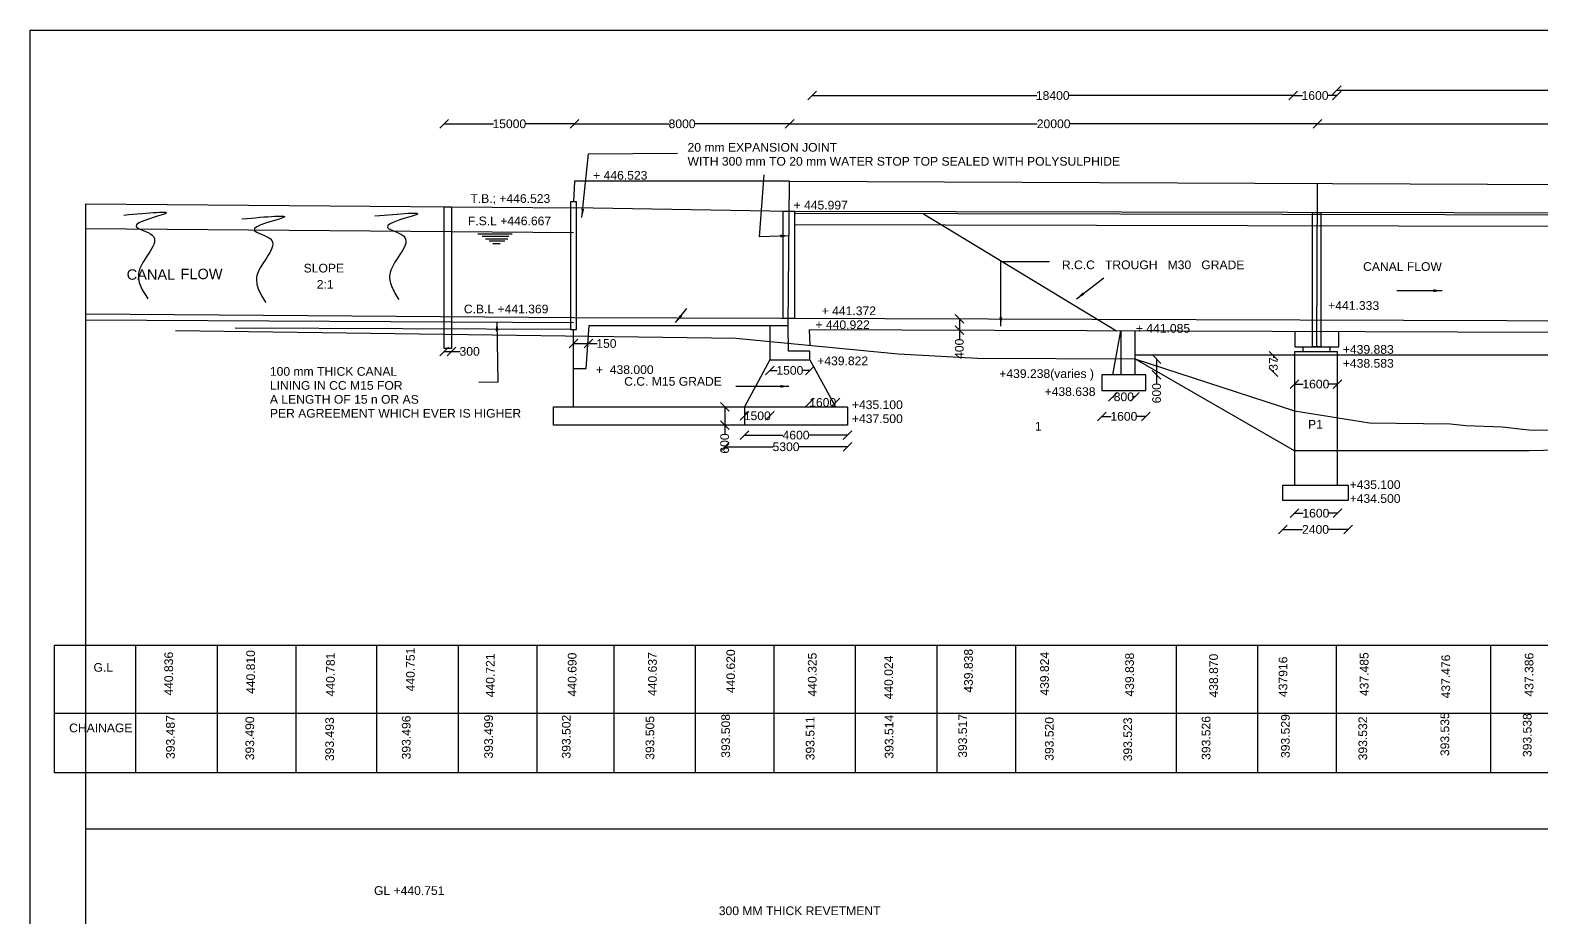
# Model space of a CAD drawing. Header units: millimetres. Extents: x 13075 to 24879, y 21418 to 27290.
# Drawn here: x 13075 to 16558, y 25245 to 27290 of the extents above; entities that cross this region are included whole.
import ezdxf

# ---------------------------------------------------------------- set-up
doc = ezdxf.new("R2010")
doc.units = ezdxf.units.MM
doc.header["$MEASUREMENT"] = 0
doc.header["$PDMODE"] = 32
doc.header["$PDSIZE"] = 46
for name, color, linetype in [('DIMENSIONS', 7, 'Continuous'), ('DRAWING', 7, 'Continuous'), ('TEXT', 7, 'Continuous')]:
    doc.layers.add(name, color=color, linetype=linetype)
doc.styles.get("Standard").update_dxf_attribs({"font": 'arial.ttf', "height": 20})
doc.dimstyles.get("Standard").update_dxf_attribs({"dimtxt": 20, "dimasz": 20, "dimexe": 0.18, "dimexo": 0.0625, "dimgap": 0.09, "dimtad": 0, "dimdec": 0, "dimzin": 0, "dimdsep": 46, "dimtxsty": 'Standard', "dimblk": 'OBLIQUE', "dimcen": 0.09, "dimse1": 1, "dimse2": 1, "dimadec": 0, "dimazin": 0, "dimtfac": 1, "dimtdec": 0, "dimtofl": 0, "dimtmove": 0, "dimatfit": 3, "dimfxl": 1, "dimtolj": 1, "dimtzin": 0, "dimarcsym": 0})

# ---------------------------------------------------------------- blocks, each defined once
blk = doc.blocks.new('_Oblique')
at = {"color": 0, "linetype": 'ByBlock', "lineweight": -2}
blk.add_line((-0.5, -0.5), (0.5, 0.5), dxfattribs=at)
blk = doc.blocks.new('*D4')
at = {"layer": 'Defpoints', "color": 0, "transparency": 16777216}
for p in [(14328.7, 27074.3), (14328.7, 26942), (14028.4, 26883.5)]:
    blk.add_point(p, dxfattribs=at)
at = {"layer": 'DIMENSIONS', "color": 0, "lineweight": -2, "transparency": 16777216}
for p, q in [((14028.4, 27074.3), (14141.8, 27074.3)), ((14328.7, 27074.3), (14215.3, 27074.3))]:
    blk.add_line(p, q, dxfattribs=at)
at = {"layer": 'DIMENSIONS', "color": 0, "lineweight": -2, "transparency": 16777216, "xscale": 20, "yscale": 20, "zscale": 20, "rotation": 180}
blk.add_blockref('_Oblique', (14028.4, 27074.3), dxfattribs=at)
at = {"layer": 'DIMENSIONS', "color": 0, "lineweight": -2, "transparency": 16777216, "xscale": 20, "yscale": 20, "zscale": 20}
blk.add_blockref('_Oblique', (14328.7, 27074.3), dxfattribs=at)
at = {"layer": 'DIMENSIONS', "color": 0, "transparency": 16777216, "insert": (14178.5, 27074.3), "char_height": 20, "attachment_point": 5}
blk.add_mtext('\\A1;15000', dxfattribs=at)
blk = doc.blocks.new('*D5')
at = {"layer": 'Defpoints', "color": 0, "transparency": 16777216}
for p in [(14824.5, 27074.3), (14328.7, 26942), (14824.5, 26936.8)]:
    blk.add_point(p, dxfattribs=at)
at = {"layer": 'DIMENSIONS', "color": 0, "lineweight": -2, "transparency": 16777216}
for p, q in [((14328.7, 27074.3), (14546.7, 27074.3)), ((14824.5, 27074.3), (14606.5, 27074.3))]:
    blk.add_line(p, q, dxfattribs=at)
at = {"layer": 'DIMENSIONS', "color": 0, "lineweight": -2, "transparency": 16777216, "xscale": 20, "yscale": 20, "zscale": 20, "rotation": 180}
blk.add_blockref('_Oblique', (14328.7, 27074.3), dxfattribs=at)
at = {"layer": 'DIMENSIONS', "color": 0, "lineweight": -2, "transparency": 16777216, "xscale": 20, "yscale": 20, "zscale": 20}
blk.add_blockref('_Oblique', (14824.5, 27074.3), dxfattribs=at)
at = {"layer": 'DIMENSIONS', "color": 0, "transparency": 16777216, "insert": (14576.6, 27074.3), "char_height": 20, "attachment_point": 5}
blk.add_mtext('\\A1;8000', dxfattribs=at)
blk = doc.blocks.new('*D6')
at = {"layer": 'Defpoints', "color": 0, "transparency": 16777216}
for p in [(16041, 27074.3), (14824.5, 26942), (16041, 26942)]:
    blk.add_point(p, dxfattribs=at)
at = {"layer": 'DIMENSIONS', "color": 0, "lineweight": -2, "transparency": 16777216}
for p, q in [((14824.5, 27074.3), (15394.9, 27074.3)), ((16041, 27074.3), (15470.6, 27074.3))]:
    blk.add_line(p, q, dxfattribs=at)
at = {"layer": 'DIMENSIONS', "color": 0, "lineweight": -2, "transparency": 16777216, "xscale": 20, "yscale": 20, "zscale": 20, "rotation": 180}
blk.add_blockref('_Oblique', (14824.5, 27074.3), dxfattribs=at)
at = {"layer": 'DIMENSIONS', "color": 0, "lineweight": -2, "transparency": 16777216, "xscale": 20, "yscale": 20, "zscale": 20}
blk.add_blockref('_Oblique', (16041, 27074.3), dxfattribs=at)
at = {"layer": 'DIMENSIONS', "color": 0, "transparency": 16777216, "insert": (15432.8, 27074.3), "char_height": 20, "attachment_point": 5}
blk.add_mtext('\\A1;20000', dxfattribs=at)
blk = doc.blocks.new('*D7')
at = {"layer": 'Defpoints', "color": 0, "transparency": 16777216}
for p in [(17265.1, 27074.3), (16041, 26942), (17265.1, 26931.6)]:
    blk.add_point(p, dxfattribs=at)
at = {"layer": 'DIMENSIONS', "color": 0, "lineweight": -2, "transparency": 16777216}
for p, q in [((16041, 27074.3), (16615.2, 27074.3)), ((17265.1, 27074.3), (16690.9, 27074.3))]:
    blk.add_line(p, q, dxfattribs=at)
at = {"layer": 'DIMENSIONS', "color": 0, "lineweight": -2, "transparency": 16777216, "xscale": 20, "yscale": 20, "zscale": 20, "rotation": 180}
blk.add_blockref('_Oblique', (16041, 27074.3), dxfattribs=at)
at = {"layer": 'DIMENSIONS', "color": 0, "lineweight": -2, "transparency": 16777216, "xscale": 20, "yscale": 20, "zscale": 20}
blk.add_blockref('_Oblique', (17265.1, 27074.3), dxfattribs=at)
at = {"layer": 'DIMENSIONS', "color": 0, "transparency": 16777216, "insert": (16653, 27074.3), "char_height": 20, "attachment_point": 5}
blk.add_mtext('\\A1;20000', dxfattribs=at)
blk = doc.blocks.new('*D12')
at = {"layer": 'Defpoints', "color": 0, "transparency": 16777216}
for p in [(14876.6, 27151.2), (15984.8, 27139.5), (15984.8, 27130.9)]:
    blk.add_point(p, dxfattribs=at)
at = {"layer": 'DIMENSIONS', "color": 0, "lineweight": -2, "transparency": 16777216}
for p, q in [((14876.6, 27139.5), (15394, 27139.5)), ((15984.8, 27139.5), (15467.5, 27139.5))]:
    blk.add_line(p, q, dxfattribs=at)
at = {"layer": 'DIMENSIONS', "color": 0, "lineweight": -2, "transparency": 16777216, "xscale": 20, "yscale": 20, "zscale": 20, "rotation": 180}
blk.add_blockref('_Oblique', (14876.6, 27139.5), dxfattribs=at)
at = {"layer": 'DIMENSIONS', "color": 0, "lineweight": -2, "transparency": 16777216, "xscale": 20, "yscale": 20, "zscale": 20}
blk.add_blockref('_Oblique', (15984.8, 27139.5), dxfattribs=at)
at = {"layer": 'DIMENSIONS', "color": 0, "transparency": 16777216, "insert": (15430.7, 27139.5), "char_height": 20, "attachment_point": 5}
blk.add_mtext('\\A1;18400', dxfattribs=at)
blk = doc.blocks.new('*D13')
at = {"layer": 'Defpoints', "color": 0, "transparency": 16777216}
for p in [(15984.8, 27139.5), (16085.4, 27139.5), (16085.4, 27139.5)]:
    blk.add_point(p, dxfattribs=at)
at = {"layer": 'DIMENSIONS', "color": 0, "lineweight": -2, "transparency": 16777216}
for p, q in [((15984.8, 27139.5), (16006.1, 27139.5)), ((16085.4, 27139.5), (16064.1, 27139.5))]:
    blk.add_line(p, q, dxfattribs=at)
at = {"layer": 'DIMENSIONS', "color": 0, "lineweight": -2, "transparency": 16777216, "xscale": 20, "yscale": 20, "zscale": 20, "rotation": 180}
blk.add_blockref('_Oblique', (15984.8, 27139.5), dxfattribs=at)
at = {"layer": 'DIMENSIONS', "color": 0, "lineweight": -2, "transparency": 16777216, "xscale": 20, "yscale": 20, "zscale": 20}
blk.add_blockref('_Oblique', (16085.4, 27139.5), dxfattribs=at)
at = {"layer": 'DIMENSIONS', "color": 0, "transparency": 16777216, "insert": (16035.1, 27139.5), "char_height": 20, "attachment_point": 5}
blk.add_mtext('\\A1;1600', dxfattribs=at)
blk = doc.blocks.new('*D14')
at = {"layer": 'Defpoints', "color": 0, "transparency": 16777216}
for p in [(16085.4, 27139.5), (17212.8, 27152.2), (17212.8, 27151)]:
    blk.add_point(p, dxfattribs=at)
at = {"layer": 'DIMENSIONS', "color": 0, "lineweight": -2, "transparency": 16777216}
for p, q in [((16085.4, 27152.2), (16612.4, 27152.2)), ((17212.8, 27152.2), (16685.9, 27152.2))]:
    blk.add_line(p, q, dxfattribs=at)
at = {"layer": 'DIMENSIONS', "color": 0, "lineweight": -2, "transparency": 16777216, "xscale": 20, "yscale": 20, "zscale": 20, "rotation": 180}
blk.add_blockref('_Oblique', (16085.4, 27152.2), dxfattribs=at)
at = {"layer": 'DIMENSIONS', "color": 0, "lineweight": -2, "transparency": 16777216, "xscale": 20, "yscale": 20, "zscale": 20}
blk.add_blockref('_Oblique', (17212.8, 27152.2), dxfattribs=at)
at = {"layer": 'DIMENSIONS', "color": 0, "transparency": 16777216, "insert": (16649.1, 27152.2), "char_height": 20, "attachment_point": 5}
blk.add_mtext('\\A1;18400', dxfattribs=at)
blk = doc.blocks.new('*D19')
at = {"layer": 'Defpoints', "color": 0, "transparency": 16777216}
for p in [(14028.4, 26556.6), (14045, 26556.6), (14045, 26550)]:
    blk.add_point(p, dxfattribs=at)
at = {"layer": 'DIMENSIONS', "color": 0, "lineweight": -2, "transparency": 16777216}
for p, q in [((14028.4, 26550), (14045, 26550)), ((14045, 26550), (14065, 26550))]:
    blk.add_line(p, q, dxfattribs=at)
at = {"layer": 'DIMENSIONS', "color": 0, "lineweight": -2, "transparency": 16777216, "xscale": 20, "yscale": 20, "zscale": 20, "rotation": 180}
blk.add_blockref('_Oblique', (14028.4, 26550), dxfattribs=at)
at = {"layer": 'DIMENSIONS', "color": 0, "lineweight": -2, "transparency": 16777216, "xscale": 20, "yscale": 20, "zscale": 20}
blk.add_blockref('_Oblique', (14045, 26550), dxfattribs=at)
at = {"layer": 'DIMENSIONS', "color": 0, "transparency": 16777216, "insert": (14087.1, 26550), "char_height": 20, "attachment_point": 5}
blk.add_mtext('\\A1;300', dxfattribs=at)
blk = doc.blocks.new('*D20')
at = {"layer": 'Defpoints', "color": 0, "transparency": 16777216}
for p in [(14326.1, 26586), (14361.1, 26585.5), (14361.1, 26568.2)]:
    blk.add_point(p, dxfattribs=at)
at = {"layer": 'DIMENSIONS', "color": 0, "lineweight": -2, "transparency": 16777216}
for p, q in [((14326.1, 26568.2), (14361.1, 26568.2)), ((14361.1, 26568.2), (14381.1, 26568.2))]:
    blk.add_line(p, q, dxfattribs=at)
at = {"layer": 'DIMENSIONS', "color": 0, "lineweight": -2, "transparency": 16777216, "xscale": 20, "yscale": 20, "zscale": 20, "rotation": 180}
blk.add_blockref('_Oblique', (14326.1, 26568.2), dxfattribs=at)
at = {"layer": 'DIMENSIONS', "color": 0, "lineweight": -2, "transparency": 16777216, "xscale": 20, "yscale": 20, "zscale": 20}
blk.add_blockref('_Oblique', (14361.1, 26568.2), dxfattribs=at)
at = {"layer": 'DIMENSIONS', "color": 0, "transparency": 16777216, "insert": (14402.3, 26568.2), "char_height": 20, "attachment_point": 5}
blk.add_mtext('\\A1;150', dxfattribs=at)
blk = doc.blocks.new('*D21')
at = {"layer": 'Defpoints', "color": 0, "transparency": 16777216}
for p in [(14779, 26530.7), (14870.8, 26530.7), (14870.8, 26506.2)]:
    blk.add_point(p, dxfattribs=at)
at = {"layer": 'DIMENSIONS', "color": 0, "lineweight": -2, "transparency": 16777216}
for p, q in [((14779, 26506.2), (14796, 26506.2)), ((14870.8, 26506.2), (14853.9, 26506.2))]:
    blk.add_line(p, q, dxfattribs=at)
at = {"layer": 'DIMENSIONS', "color": 0, "lineweight": -2, "transparency": 16777216, "xscale": 20, "yscale": 20, "zscale": 20, "rotation": 180}
blk.add_blockref('_Oblique', (14779, 26506.2), dxfattribs=at)
at = {"layer": 'DIMENSIONS', "color": 0, "lineweight": -2, "transparency": 16777216, "xscale": 20, "yscale": 20, "zscale": 20}
blk.add_blockref('_Oblique', (14870.8, 26506.2), dxfattribs=at)
at = {"layer": 'DIMENSIONS', "color": 0, "transparency": 16777216, "insert": (14824.9, 26506.2), "char_height": 20, "attachment_point": 5}
blk.add_mtext('\\A1;1500', dxfattribs=at)
blk = doc.blocks.new('*D22')
at = {"layer": 'Defpoints', "color": 0, "transparency": 16777216}
for p in [(14720.7, 26422.6), (14674.8, 26380.1), (14720.7, 26380.1)]:
    blk.add_point(p, dxfattribs=at)
at = {"layer": 'DIMENSIONS', "color": 0, "lineweight": -2, "transparency": 16777216}
for p, q in [((14674.8, 26422.6), (14674.8, 26380.1)), ((14674.8, 26380.1), (14674.8, 26360.1))]:
    blk.add_line(p, q, dxfattribs=at)
at = {"layer": 'DIMENSIONS', "color": 0, "lineweight": -2, "transparency": 16777216, "xscale": 20, "yscale": 20, "zscale": 20}
for p, rotation in [((14674.8, 26422.6), 90), ((14674.8, 26380.1), 270)]:
    blk.add_blockref('_Oblique', p, dxfattribs=dict(at, rotation=rotation))
at = {"layer": 'DIMENSIONS', "color": 0, "transparency": 16777216, "insert": (14674.8, 26337.9), "char_height": 20, "attachment_point": 5, "rotation": 90}
blk.add_mtext('\\A1;600', dxfattribs=at)
blk = doc.blocks.new('*D23')
at = {"layer": 'Defpoints', "color": 0, "transparency": 16777216}
for p in [(14779, 26530.7), (14720.7, 26422.6), (14779, 26401.6)]:
    blk.add_point(p, dxfattribs=at)
at = {"layer": 'DIMENSIONS', "color": 0, "lineweight": -2, "transparency": 16777216}
for p, q in [((14720.7, 26401.6), (14720.9, 26401.6)), ((14779, 26401.6), (14778.8, 26401.6))]:
    blk.add_line(p, q, dxfattribs=at)
at = {"layer": 'DIMENSIONS', "color": 0, "lineweight": -2, "transparency": 16777216, "xscale": 20, "yscale": 20, "zscale": 20, "rotation": 180}
blk.add_blockref('_Oblique', (14720.7, 26401.6), dxfattribs=at)
at = {"layer": 'DIMENSIONS', "color": 0, "lineweight": -2, "transparency": 16777216, "xscale": 20, "yscale": 20, "zscale": 20}
blk.add_blockref('_Oblique', (14779, 26401.6), dxfattribs=at)
at = {"layer": 'DIMENSIONS', "color": 0, "transparency": 16777216, "insert": (14749.9, 26401.6), "char_height": 20, "attachment_point": 5}
blk.add_mtext('\\A1;1500', dxfattribs=at)
blk = doc.blocks.new('*D24')
at = {"layer": 'Defpoints', "color": 0, "transparency": 16777216}
for p in [(14870.8, 26530.7), (14870.8, 26432.4), (14930.4, 26422.6)]:
    blk.add_point(p, dxfattribs=at)
at = {"layer": 'DIMENSIONS', "color": 0, "lineweight": -2, "transparency": 16777216}
for p, q in [((14870.8, 26432.4), (14871.6, 26432.4)), ((14930.4, 26432.4), (14929.6, 26432.4))]:
    blk.add_line(p, q, dxfattribs=at)
at = {"layer": 'DIMENSIONS', "color": 0, "lineweight": -2, "transparency": 16777216, "xscale": 20, "yscale": 20, "zscale": 20, "rotation": 180}
blk.add_blockref('_Oblique', (14870.8, 26432.4), dxfattribs=at)
at = {"layer": 'DIMENSIONS', "color": 0, "lineweight": -2, "transparency": 16777216, "xscale": 20, "yscale": 20, "zscale": 20}
blk.add_blockref('_Oblique', (14930.4, 26432.4), dxfattribs=at)
at = {"layer": 'DIMENSIONS', "color": 0, "transparency": 16777216, "insert": (14900.6, 26432.4), "char_height": 20, "attachment_point": 5}
blk.add_mtext('\\A1;1600', dxfattribs=at)
blk = doc.blocks.new('*D25')
at = {"layer": 'Defpoints', "color": 0, "transparency": 16777216}
for p in [(14720.7, 26380.1), (14957.7, 26380.1), (14957.7, 26357.2)]:
    blk.add_point(p, dxfattribs=at)
at = {"layer": 'DIMENSIONS', "color": 0, "lineweight": -2, "transparency": 16777216}
for p, q in [((14720.7, 26357.2), (14808.9, 26357.2)), ((14957.7, 26357.2), (14869.5, 26357.2))]:
    blk.add_line(p, q, dxfattribs=at)
at = {"layer": 'DIMENSIONS', "color": 0, "lineweight": -2, "transparency": 16777216, "xscale": 20, "yscale": 20, "zscale": 20, "rotation": 180}
blk.add_blockref('_Oblique', (14720.7, 26357.2), dxfattribs=at)
at = {"layer": 'DIMENSIONS', "color": 0, "lineweight": -2, "transparency": 16777216, "xscale": 20, "yscale": 20, "zscale": 20}
blk.add_blockref('_Oblique', (14957.7, 26357.2), dxfattribs=at)
at = {"layer": 'DIMENSIONS', "color": 0, "transparency": 16777216, "insert": (14839.2, 26357.2), "char_height": 20, "attachment_point": 5}
blk.add_mtext('\\A1;4600', dxfattribs=at)
blk = doc.blocks.new('*D26')
at = {"layer": 'Defpoints', "color": 0, "transparency": 16777216}
for p in [(14674.8, 26380.1), (14957.7, 26380.1), (14957.7, 26330.3)]:
    blk.add_point(p, dxfattribs=at)
at = {"layer": 'DIMENSIONS', "color": 0, "lineweight": -2, "transparency": 16777216}
for p, q in [((14674.8, 26330.3), (14786.3, 26330.3)), ((14957.7, 26330.3), (14846.1, 26330.3))]:
    blk.add_line(p, q, dxfattribs=at)
at = {"layer": 'DIMENSIONS', "color": 0, "lineweight": -2, "transparency": 16777216, "xscale": 20, "yscale": 20, "zscale": 20, "rotation": 180}
blk.add_blockref('_Oblique', (14674.8, 26330.3), dxfattribs=at)
at = {"layer": 'DIMENSIONS', "color": 0, "lineweight": -2, "transparency": 16777216, "xscale": 20, "yscale": 20, "zscale": 20}
blk.add_blockref('_Oblique', (14957.7, 26330.3), dxfattribs=at)
at = {"layer": 'DIMENSIONS', "color": 0, "transparency": 16777216, "insert": (14816.2, 26330.3), "char_height": 20, "attachment_point": 5}
blk.add_mtext('\\A1;5300', dxfattribs=at)
blk = doc.blocks.new('*D27')
at = {"layer": 'Defpoints', "color": 0, "transparency": 16777216}
for p in [(15620.3, 26532.6), (15620.3, 26496), (15670, 26496)]:
    blk.add_point(p, dxfattribs=at)
at = {"layer": 'DIMENSIONS', "color": 0, "lineweight": -2, "transparency": 16777216}
for p, q in [((15670, 26532.6), (15670, 26496)), ((15670, 26496), (15670, 26476))]:
    blk.add_line(p, q, dxfattribs=at)
at = {"layer": 'DIMENSIONS', "color": 0, "lineweight": -2, "transparency": 16777216, "xscale": 20, "yscale": 20, "zscale": 20}
for p, rotation in [((15670, 26532.6), 90), ((15670, 26496), 270)]:
    blk.add_blockref('_Oblique', p, dxfattribs=dict(at, rotation=rotation))
at = {"layer": 'DIMENSIONS', "color": 0, "transparency": 16777216, "insert": (15670, 26453.8), "char_height": 20, "attachment_point": 5, "rotation": 90}
blk.add_mtext('\\A1;600', dxfattribs=at)
blk = doc.blocks.new('*D28')
at = {"layer": 'Defpoints', "color": 0, "transparency": 16777216}
for p in [(15568.9, 26496), (15620.2, 26496), (15620.2, 26445.4)]:
    blk.add_point(p, dxfattribs=at)
at = {"layer": 'DIMENSIONS', "color": 0, "lineweight": -2, "transparency": 16777216}
for p, q in [((15568.9, 26445.4), (15572.4, 26445.4)), ((15620.2, 26445.4), (15616.7, 26445.4))]:
    blk.add_line(p, q, dxfattribs=at)
at = {"layer": 'DIMENSIONS', "color": 0, "lineweight": -2, "transparency": 16777216, "xscale": 20, "yscale": 20, "zscale": 20, "rotation": 180}
blk.add_blockref('_Oblique', (15568.9, 26445.4), dxfattribs=at)
at = {"layer": 'DIMENSIONS', "color": 0, "lineweight": -2, "transparency": 16777216, "xscale": 20, "yscale": 20, "zscale": 20}
blk.add_blockref('_Oblique', (15620.2, 26445.4), dxfattribs=at)
at = {"layer": 'DIMENSIONS', "color": 0, "transparency": 16777216, "insert": (15594.6, 26445.4), "char_height": 20, "attachment_point": 5}
blk.add_mtext('\\A1;800', dxfattribs=at)
blk = doc.blocks.new('*D29')
at = {"layer": 'Defpoints', "color": 0, "transparency": 16777216}
for p in [(15544.1, 26460.2), (15645, 26460.2), (15645, 26400.4)]:
    blk.add_point(p, dxfattribs=at)
at = {"layer": 'DIMENSIONS', "color": 0, "lineweight": -2, "transparency": 16777216}
for p, q in [((15544.1, 26400.4), (15565.6, 26400.4)), ((15645, 26400.4), (15623.5, 26400.4))]:
    blk.add_line(p, q, dxfattribs=at)
at = {"layer": 'DIMENSIONS', "color": 0, "lineweight": -2, "transparency": 16777216, "xscale": 20, "yscale": 20, "zscale": 20, "rotation": 180}
blk.add_blockref('_Oblique', (15544.1, 26400.4), dxfattribs=at)
at = {"layer": 'DIMENSIONS', "color": 0, "lineweight": -2, "transparency": 16777216, "xscale": 20, "yscale": 20, "zscale": 20}
blk.add_blockref('_Oblique', (15645, 26400.4), dxfattribs=at)
at = {"layer": 'DIMENSIONS', "color": 0, "transparency": 16777216, "insert": (15594.6, 26400.4), "char_height": 20, "attachment_point": 5}
blk.add_mtext('\\A1;1600', dxfattribs=at)
blk = doc.blocks.new('*D30')
at = {"layer": 'Defpoints', "color": 0, "transparency": 16777216}
for p in [(15987.4, 26474.7), (16086.7, 26474.7), (16086.7, 26474.7)]:
    blk.add_point(p, dxfattribs=at)
at = {"layer": 'DIMENSIONS', "color": 0, "lineweight": -2, "transparency": 16777216}
for p, q in [((15987.4, 26474.7), (16008, 26474.7)), ((16086.7, 26474.7), (16066, 26474.7))]:
    blk.add_line(p, q, dxfattribs=at)
at = {"layer": 'DIMENSIONS', "color": 0, "lineweight": -2, "transparency": 16777216, "xscale": 20, "yscale": 20, "zscale": 20, "rotation": 180}
blk.add_blockref('_Oblique', (15987.4, 26474.7), dxfattribs=at)
at = {"layer": 'DIMENSIONS', "color": 0, "lineweight": -2, "transparency": 16777216, "xscale": 20, "yscale": 20, "zscale": 20}
blk.add_blockref('_Oblique', (16086.7, 26474.7), dxfattribs=at)
at = {"layer": 'DIMENSIONS', "color": 0, "transparency": 16777216, "insert": (16037, 26474.7), "char_height": 20, "attachment_point": 5}
blk.add_mtext('\\A1;1600', dxfattribs=at)
blk = doc.blocks.new('*D31')
at = {"layer": 'Defpoints', "color": 0, "transparency": 16777216}
for p in [(15987.4, 26242.3), (16086.7, 26242.3), (16086.7, 26177.2)]:
    blk.add_point(p, dxfattribs=at)
at = {"layer": 'DIMENSIONS', "color": 0, "lineweight": -2, "transparency": 16777216}
for p, q in [((15987.4, 26177.2), (16008, 26177.2)), ((16086.7, 26177.2), (16066, 26177.2))]:
    blk.add_line(p, q, dxfattribs=at)
at = {"layer": 'DIMENSIONS', "color": 0, "lineweight": -2, "transparency": 16777216, "xscale": 20, "yscale": 20, "zscale": 20, "rotation": 180}
blk.add_blockref('_Oblique', (15987.4, 26177.2), dxfattribs=at)
at = {"layer": 'DIMENSIONS', "color": 0, "lineweight": -2, "transparency": 16777216, "xscale": 20, "yscale": 20, "zscale": 20}
blk.add_blockref('_Oblique', (16086.7, 26177.2), dxfattribs=at)
at = {"layer": 'DIMENSIONS', "color": 0, "transparency": 16777216, "insert": (16037, 26177.2), "char_height": 20, "attachment_point": 5}
blk.add_mtext('\\A1;1600', dxfattribs=at)
blk = doc.blocks.new('*D32')
at = {"layer": 'Defpoints', "color": 0, "transparency": 16777216}
for p in [(15961, 26206.6), (16111.5, 26206.6), (16111.5, 26139.8)]:
    blk.add_point(p, dxfattribs=at)
at = {"layer": 'DIMENSIONS', "color": 0, "lineweight": -2, "transparency": 16777216}
for p, q in [((15961, 26139.8), (16006.2, 26139.8)), ((16111.5, 26139.8), (16066.3, 26139.8))]:
    blk.add_line(p, q, dxfattribs=at)
at = {"layer": 'DIMENSIONS', "color": 0, "lineweight": -2, "transparency": 16777216, "xscale": 20, "yscale": 20, "zscale": 20, "rotation": 180}
blk.add_blockref('_Oblique', (15961, 26139.8), dxfattribs=at)
at = {"layer": 'DIMENSIONS', "color": 0, "lineweight": -2, "transparency": 16777216, "xscale": 20, "yscale": 20, "zscale": 20}
blk.add_blockref('_Oblique', (16111.5, 26139.8), dxfattribs=at)
at = {"layer": 'DIMENSIONS', "color": 0, "transparency": 16777216, "insert": (16036.3, 26139.8), "char_height": 20, "attachment_point": 5}
blk.add_mtext('\\A1;2400', dxfattribs=at)
blk = doc.blocks.new('*D33')
at = {"layer": 'Defpoints', "color": 0, "transparency": 16777216}
for p in [(15227.7, 26625.2), (15215.5, 26598.8), (15227.6, 26598.8)]:
    blk.add_point(p, dxfattribs=at)
at = {"layer": 'DIMENSIONS', "color": 0, "lineweight": -2, "transparency": 16777216}
for p, q in [((15215.5, 26625.2), (15215.5, 26598.8)), ((15215.5, 26598.8), (15215.5, 26578.8))]:
    blk.add_line(p, q, dxfattribs=at)
at = {"layer": 'DIMENSIONS', "color": 0, "lineweight": -2, "transparency": 16777216, "xscale": 20, "yscale": 20, "zscale": 20}
for p, rotation in [((15215.5, 26625.2), 90), ((15215.5, 26598.8), 270)]:
    blk.add_blockref('_Oblique', p, dxfattribs=dict(at, rotation=rotation))
at = {"layer": 'DIMENSIONS', "color": 0, "transparency": 16777216, "insert": (15215.5, 26556.2), "char_height": 20, "attachment_point": 5, "rotation": 90}
blk.add_mtext('\\A1;400', dxfattribs=at)
blk = doc.blocks.new('*D35')
at = {"layer": 'Defpoints', "color": 0, "transparency": 16777216}
for p in [(17216.8, 26539.8), (15939.2, 26502.5), (17216.8, 26502.5)]:
    blk.add_point(p, dxfattribs=at)
at = {"layer": 'DIMENSIONS', "color": 0, "lineweight": -2, "transparency": 16777216}
for p, q in [((15939.2, 26539.8), (15939.2, 26535.6)), ((15939.2, 26502.5), (15939.2, 26506.7))]:
    blk.add_line(p, q, dxfattribs=at)
at = {"layer": 'DIMENSIONS', "color": 0, "lineweight": -2, "transparency": 16777216, "xscale": 20, "yscale": 20, "zscale": 20}
for p, rotation in [((15939.2, 26539.8), 90), ((15939.2, 26502.5), 270)]:
    blk.add_blockref('_Oblique', p, dxfattribs=dict(at, rotation=rotation))
at = {"layer": 'DIMENSIONS', "color": 0, "transparency": 16777216, "insert": (15939.2, 26521.1), "char_height": 20, "attachment_point": 5, "rotation": 90}
blk.add_mtext('\\A1;37', dxfattribs=at)

msp = doc.modelspace()

# ---------------------------------------------------------------- linework, layer by layer
at = {"layer": 'DRAWING'}
for points in [[(14326.1, 26510.5), (14355.9, 26510.5), (14362.8, 26609.4), (14821, 26609.4), (14824.5, 26942)], [(14824.5, 26942), (14328.7, 26942), (14326.4, 26894.8)], [(14824.5, 26942), (20185.9, 26919.1), (20185.8, 26861.9)], [(16039.3, 26560.4), (16041, 26936.8)], [(13202.7, 25226.8), (13202.7, 26889.7), (14326.1, 26881.2)], [(14326.1, 26628.1), (21259.5, 26605.7), (21259.5, 26860.1), (20181.1, 26862), (14823.8, 26872.1), (14326.1, 26881.2)], [(19704.3, 26858.1), (14836.7, 26867.8)], [(15133.1, 26867.2), (15577.6, 26597.6)], [(13202.7, 26833.4), (14326.1, 26823.7)], [(14105.9, 26820.7), (14185.2, 26820.7)], [(14836.7, 26842.4), (19704.3, 26831.5)], [(14116.1, 26815.6), (14177.1, 26815.6)], [(14123.5, 26809.8), (14175.2, 26809.8)], [(14132.3, 26804.5), (14167.8, 26804.5)], [(14140.4, 26798.4), (14157.6, 26798.4)], [(13202.7, 26636.4), (14326.1, 26628.1)], [(13202.7, 26622.8), (14326.1, 26616.5)], [(13409.3, 26598.5), (14700.3, 26580.9), (15074.7, 26544.3), (15257.5, 26534.3), (15620.3, 26532.6)], [(14319.5, 26600.8), (13546.5, 26603.3)], [(14326.1, 26422.6), (14326.1, 26600.8)], [(14779, 26609.4), (14779, 26530.7), (14870.8, 26530.7), (14870.8, 26550.9), (14821.5, 26550.9), (14821, 26609.4)], [(17216.8, 26591.7), (14869.7, 26600.1), (14870.7, 26564.3)], [(15620.2, 26597.4), (15620.2, 26496), (15568.9, 26496), (15587.9, 26597.5)], [(15587.9, 26597.5), (15587.9, 26496)], [(15988.9, 26596.1), (15988.9, 26560.4), (16089.7, 26560.4), (16089.9, 26595.7)], [(15620.2, 26542.2), (18929.4, 26542.2)], [(15987.4, 26549.1), (15987.4, 26242.3), (16086.7, 26242.3), (16086.7, 26549.3), (15987.4, 26549.1)], [(16006.7, 26560.4), (16006.7, 26549.1)], [(16068.8, 26560.4), (16068.8, 26549.3)], [(14779, 26530.7), (14720.7, 26422.6), (14720.7, 26380.1)], [(14870.8, 26530.7), (14930.4, 26422.6)], [(15620.2, 26532.6), (15987.4, 26413), (16160.3, 26385.7), (16347.3, 26383.3), (16382.4, 26379.7), (16466.4, 26376.4), (16527.4, 26369.6), (16654.4, 26368.6), (16714.5, 26367.8), (16878.4, 26358.1), (17029.5, 26357.8), (17254.2, 26351.9), (17537.1, 26358.7), (17652.3, 26361.5), (17821.1, 26369.6), (18006.3, 26390.4), (18183.5, 26401.3), (18384.5, 26413.7), (18739, 26458.4), (18929.4, 26524)], [(18929.4, 26524), (18539.9, 26380.6), (18235.4, 26368.3), (17691.4, 26352.9), (17311.8, 26345.9), (17052.8, 26333.5), (16528.6, 26320.8), (15987.4, 26320.8), (15620.2, 26532.6)], [(15568.9, 26496), (15544.1, 26496), (15544.1, 26460.2), (15645, 26460.2), (15645, 26496), (15620.2, 26496)]]:
    msp.add_lwpolyline(points, dxfattribs=at)
for points in [[(14319.5, 26600.8), (14333.4, 26600.8), (14333.4, 26894.8), (14319.5, 26894.8)], [(14028.4, 26883.5), (14045, 26883.5), (14045, 26556.6), (14028.4, 26556.6)], [(14808.8, 26626.5), (14836.7, 26626.5), (14836.7, 26872.1), (14808.8, 26872.1)], [(16029.5, 26869.9), (16048.3, 26869.9), (16048.3, 26560.4), (16029.5, 26560.4)], [(14280.2, 26422.6), (14957.7, 26422.6), (14957.7, 26380.1), (14280.2, 26380.1)], [(15961, 26242.3), (16111.5, 26242.3), (16111.5, 26206.6), (15961, 26206.6)]]:
    msp.add_lwpolyline(points, close=True, dxfattribs=at)
for points in [[(13290, 26864.2), (13385.2, 26867.1), (13318.7, 26837.9), (13355.6, 26818.1), (13324.9, 26733.7), (13328.4, 26701.5), (13345.3, 26671.4)], [(13562.2, 26855.3), (13657.4, 26858.2), (13590.9, 26829), (13627.9, 26809.2), (13597.1, 26724.9), (13600.7, 26692.6), (13617.5, 26662.5)], [(13869, 26862.1), (13964.2, 26865), (13897.7, 26835.8), (13934.6, 26816), (13903.9, 26731.6), (13907.4, 26699.4), (13924.3, 26669.3)]]:
    msp.add_spline(points, degree=3, dxfattribs=at)
at = {"layer": 'TEXT'}
for points in [[(24813.4, 21417.9), (13074.6, 21417.9), (13074.6, 27290), (24813.4, 27290)], [(13130.4, 25873), (21201.8, 25873), (21201.8, 25579.4), (13130.4, 25579.4)]]:
    msp.add_lwpolyline(points, close=True, dxfattribs=at)
for points in [[(13202.7, 25450.3), (19609.1, 25450.3), (19609.1, 25529.6), (19751, 25335.1), (19758.9, 25450.3), (21261.3, 25450.3), (21259.5, 26075.3)], [(13317.4, 25873), (13317.4, 25579.4)], [(13505.2, 25873), (13505.2, 25579.4)], [(13686.7, 25873), (13686.7, 25579.4)], [(13872.6, 25873), (13872.6, 25579.4)], [(14060.4, 25873), (14060.4, 25579.4)], [(14241.8, 25873), (14241.8, 25579.4)], [(14419, 25873), (14419, 25579.4)], [(14606.7, 25873), (14606.7, 25579.4)], [(14788.2, 25873), (14788.2, 25579.4)], [(14975.5, 25873), (14975.5, 25579.4)], [(15163.3, 25873), (15163.3, 25579.4)], [(15344.8, 25873), (15344.8, 25579.4)], [(15714.8, 25873), (15714.8, 25579.4)], [(15902.6, 25873), (15902.6, 25579.4)], [(16084.1, 25873), (16084.1, 25579.4)], [(16439.2, 25873), (16439.2, 25579.4)], [(21201.8, 25716), (13130.4, 25716)]]:
    msp.add_lwpolyline(points, dxfattribs=at)

# ---------------------------------------------------------------- texts
at = {"layer": 'DRAWING'}
for s, p in [('CANAL', (13296.8, 26715.2)), ('FLOW', (13420.9, 26716.5))]:
    msp.add_text(s, height=24, dxfattribs=at).set_placement(p)
at = {"layer": 'TEXT'}
for s, p in [('20 mm EXPANSION JOINT ', (14589.2, 27010.2)), ('WITH 300 mm TO 20 mm WATER STOP TOP SEALED WITH POLYSULPHIDE  ', (14589.2, 26978)), ('+ 446.523', (14371.7, 26945.8)), ('T.B.; +446.523', (14088.8, 26892.3)), ('+ 445.997', (14833.5, 26877.1)), ('F.S.L +446.667', (14083.1, 26840.7)), ('SLOPE ', (13704.6, 26731.9)), ('R.C.C   TROUGH   M30   GRADE', (15451.7, 26739.5)), ('CANAL FLOW ', (16145.8, 26735.6)), ('2:1', (13734.7, 26694.6)), ('C.B.L +441.369', (14073.7, 26637.8)), ('+ 441.372', (14898.3, 26633.6)), ('+441.33', (16065.4, 26645.9)), ('3', (16167.4, 26645.5)), ('+ 440.922', (14884, 26601.6)), ('+ 441.085', (15622.2, 26593.1)), ('+439.883', (16099.2, 26544.7)), ('100 mm THICK CANAL ', (13626.8, 26493.9)), ('+  438.000', (14378.2, 26498.1)), ('+439.822', (14888, 26518.3)), ('+439.238(varies )', (15307.5, 26488.9)), ('+438.583', (16099.2, 26512.6)), ('LINING IN CC M15 FOR ', (13626.8, 26461.7)), ('C.C. M15 GRADE ', (14443.2, 26471)), ('A LENGTH OF 15 n OR AS ', (13626.8, 26429.6)), ('+435.100', (14967.9, 26417.2)), ('+438.638', (15411.9, 26447.4)), ('PER AGREEMENT WHICH EVER IS HIGHER  ', (13626.8, 26397.5)), ('+437.500', (14967.9, 26385.1)), ('1', (15389.7, 26367.8)), ('P1', (16019, 26372.2)), ('+435.100', (16114.8, 26233.2)), ('+434.500', (16114.8, 26201.1)), ('G.L', (13220.4, 25812.1)), ('CHAINAGE ', (13164.2, 25672.7)), ('GL +440.751', (13866.7, 25298)), ('300 MM THICK REVETMENT ', (14661.2, 25251.4))]:
    msp.add_text(s, height=20, dxfattribs=at).set_placement(p)
for s, p in [('440.836', (13403.7, 25757.1)), ('440.810', (13592.5, 25761)), ('440.781', (13776.3, 25755.2)), ('440.751', (13960.6, 25766.8)), ('440.721', (14144.5, 25753.3)), ('440.690', (14333.3, 25755.2)), ('440.637', (14518.3, 25756.2)), ('440.620', (14698.7, 25762.8)), ('440.325', (14886.5, 25755.1)), ('440.024', (15062.6, 25748.3)), ('439.838', (15246.5, 25763.8)), ('439.824', (15421.8, 25757)), ('439.838', (15617.8, 25754.9)), ('438.870', (15811.3, 25752.7)), ('437916', (15971.3, 25753.8)), ('437.485', (16158.3, 25756)), ('437.476', (16346.4, 25750.6)), ('437.386', (16538.3, 25754.9)), ('393.487', (13407.6, 25611.1)), ('393.490', (13590.5, 25608.2)), ('393.493', (13774.4, 25606.3)), ('393.496', (13951, 25610.2)), ('393.499', (14140.7, 25612.1)), ('393.502', (14319.7, 25612.1)), ('393.505', (14512.5, 25609.2)), ('393.508', (14687.1, 25613.9)), ('393.511', (14881.6, 25608.1)), ('393.514', (15063.6, 25612)), ('393.517', (15233, 25613.9)), ('393.520', (15432.7, 25606.9)), ('393.523', (15613.5, 25605.8)), ('393.526', (15794, 25609.1)), ('393.529', (15976.7, 25613.4)), ('393.532', (16155.1, 25608)), ('393.535', (16344.2, 25617.7)), ('393.538', (16534, 25615.6))]:
    msp.add_text(s, height=20, rotation=90, dxfattribs=at).set_placement(p)

# ---------------------------------------------------------------- dimensions: what is measured, and where the dimension line sits
at = {"layer": 'DIMENSIONS'}
for base, p1, p2, text, picture, middle in [((15984.8, 27139.5), (14876.6, 27151.2), (15984.8, 27130.9), '18400', '*D12', (15430.7, 27139.5)), ((16085.4, 27139.5), (15984.8, 27139.5), (16085.4, 27139.5), '1600', '*D13', (16035.1, 27139.5)), ((17212.8, 27152.2), (16085.4, 27139.5), (17212.8, 27151), '18400', '*D14', (16649.1, 27152.2)), ((14328.7, 27074.3), (14028.4, 26883.5), (14328.7, 26942), '15000', '*D4', (14178.5, 27074.3)), ((14824.5, 27074.3), (14328.7, 26942), (14824.5, 26936.8), '8000', '*D5', (14576.6, 27074.3)), ((16041, 27074.3), (14824.5, 26942), (16041, 26942), '20000', '*D6', (15432.8, 27074.3)), ((17265.1, 27074.3), (16041, 26942), (17265.1, 26931.6), '20000', '*D7', (16653, 27074.3)), ((14361.1, 26568.2), (14326.1, 26586), (14361.1, 26585.5), '150', '*D20', (14402.3, 26568.2)), ((14045, 26550), (14028.4, 26556.6), (14045, 26556.6), '300', '*D19', (14087.1, 26550)), ((14779, 26401.6), (14720.7, 26422.6), (14779, 26530.7), '1500', '*D23', (14749.9, 26401.6)), ((14870.8, 26506.2), (14779, 26530.7), (14870.8, 26530.7), '1500', '*D21', (14824.9, 26506.2)), ((14870.8, 26432.4), (14930.4, 26422.6), (14870.8, 26530.7), '1600', '*D24', (14900.6, 26432.4)), ((15620.2, 26445.4), (15568.9, 26496), (15620.2, 26496), '800', '*D28', (15594.6, 26445.4)), ((16086.7, 26474.7), (15987.4, 26474.7), (16086.7, 26474.7), '1600', '*D30', (16037, 26474.7)), ((15645, 26400.4), (15544.1, 26460.2), (15645, 26460.2), '1600', '*D29', (15594.6, 26400.4)), ((14957.7, 26330.3), (14674.8, 26380.1), (14957.7, 26380.1), '5300', '*D26', (14816.2, 26330.3)), ((14957.7, 26357.2), (14720.7, 26380.1), (14957.7, 26380.1), '4600', '*D25', (14839.2, 26357.2)), ((16086.7, 26177.2), (15987.4, 26242.3), (16086.7, 26242.3), '1600', '*D31', (16037, 26177.2)), ((16111.5, 26139.8), (15961, 26206.6), (16111.5, 26206.6), '2400', '*D32', (16036.3, 26139.8))]:
    dim = msp.add_linear_dim(base=base, p1=p1, p2=p2, text=text, dimstyle='Standard', dxfattribs=at)
    dim.commit()
    dim.dimension.update_dxf_attribs({"geometry": picture, "text_midpoint": middle})
for base, p1, p2, text, picture, middle in [((15215.5, 26598.8), (15227.7, 26625.2), (15227.6, 26598.8), '400', '*D33', (15215.5, 26556.2)), ((15670, 26496), (15620.3, 26532.6), (15620.3, 26496), '600', '*D27', (15670, 26453.8)), ((14674.8, 26380.1), (14720.7, 26422.6), (14720.7, 26380.1), '600', '*D22', (14674.8, 26337.9))]:
    dim = msp.add_linear_dim(base=base, p1=p1, p2=p2, angle=90, text=text, dimstyle='Standard', dxfattribs=at)
    dim.commit()
    dim.dimension.update_dxf_attribs({"geometry": picture, "text_midpoint": middle})
dim = msp.add_linear_dim(base=(15939.2, 26502.5), p1=(17216.8, 26539.8), p2=(17216.8, 26502.5), angle=90, dimstyle='Standard', dxfattribs=at)
dim.commit()
dim.dimension.update_dxf_attribs({"geometry": '*D35', "text_midpoint": (15939.2, 26521.1)})

# ---------------------------------------------------------------- leaders
at = {"layer": 'DRAWING'}
msp.add_leader([(15311.1, 26608.4), (15311.1, 26757.4), (15423.2, 26757.4)], dimstyle='Standard', override={"dimgap": 0.09, "dimtad": 0}, dxfattribs=at)
at = {"layer": 'TEXT'}
for points in [[(14345.8, 26858.7), (14361.1, 27005.3), (14566, 27006.7)], [(14823.2, 26816.5), (14755.2, 26814.4), (14765.5, 26956.9)], [(15485.6, 26671.1), (15548.4, 26719.6)], [(16327.8, 26690), (16223.3, 26690)], [(14561.7, 26616.8), (14587.5, 26648.7)], [(14149.7, 26617.5), (14151.8, 26479), (14108.3, 26478.3)], [(14822.7, 26469.6), (14700.2, 26469.6)]]:
    msp.add_leader(points, dimstyle='Standard', override={"dimgap": 0.09, "dimtad": 0}, dxfattribs=at)

doc.saveas('drawing.dxf')
